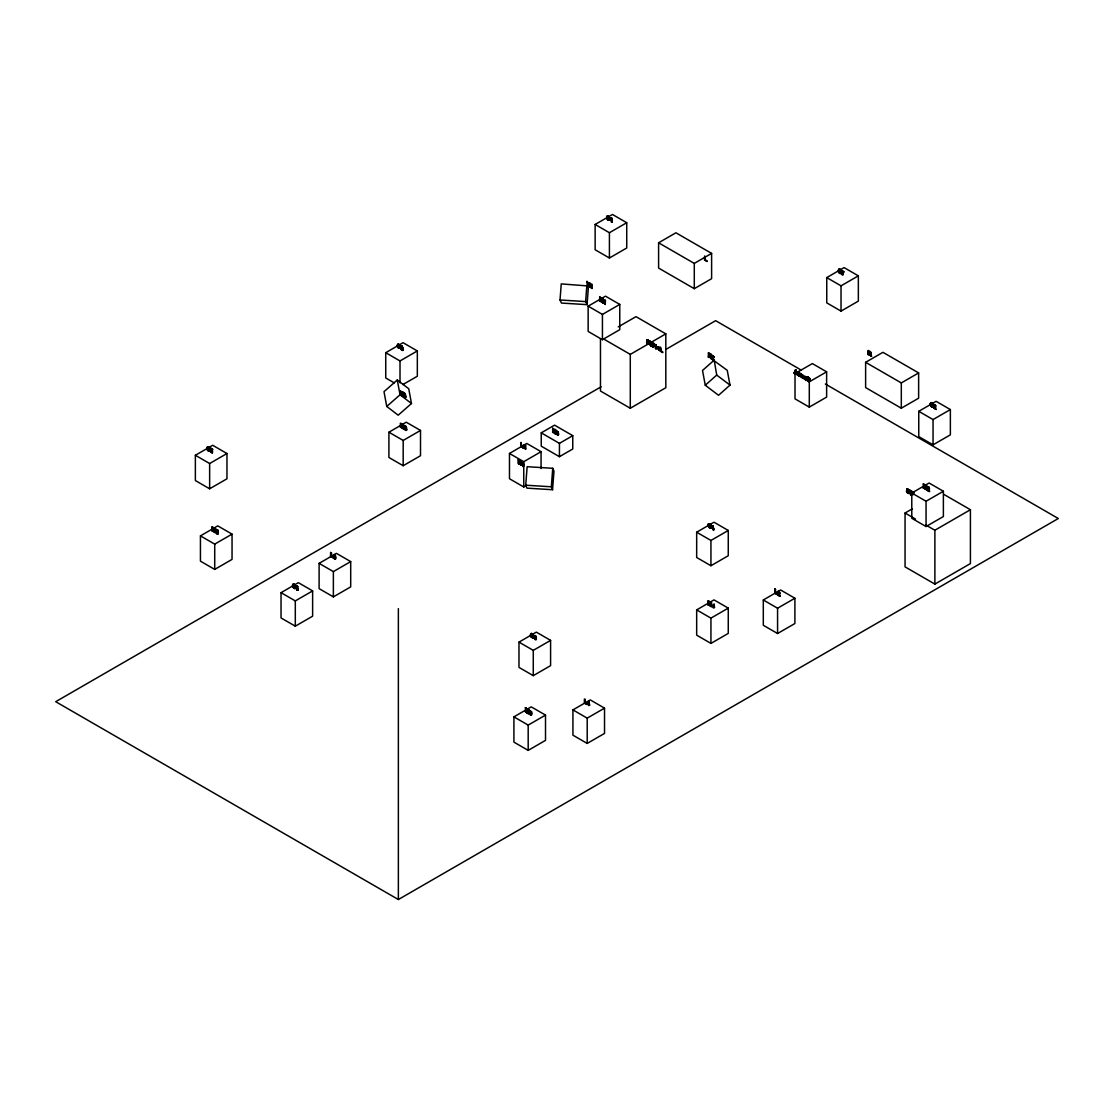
<?xml version="1.0" encoding="UTF-8"?>
<svg xmlns="http://www.w3.org/2000/svg" width="1114" height="1114" viewBox="0 0 1114 1114"><rect width="100%" height="100%" fill="white"/><g stroke="black" fill="none" stroke-linecap="round" stroke-linejoin="round"><path stroke-width="1.5" d="M800.423 374.764C799.1 378.523 801.885 373.218 800.409 374.499M529.47 711.595L529.972 714.171M534.121 636.386L535.054 639.464M207.552 448.441L208.053 447.382M293.358 585.421L293.233 586.187M531.183 635.272L531.434 634.423M607.464 217.23C606.615 220.196 609.971 218.734 609.442 220.238M807.775 378.412L807.998 379.971M838.953 271.12L839.58 269.685L838.953 270.423M930.942 404.466L931.318 403.491M931.095 404.076L931.012 405.162M206.828 448.079L207.928 446.575M292.481 585.463L292.871 584.265M292.648 584.92L292.606 586.382M397.35 344.964L397.433 346.343A2.186 1.267 60 0 0 398.004 347.568L400.288 348.195M530.445 634.91L530.682 634.005M530.598 634.381L530.556 635.843A2.186 1.267 60 0 0 531.141 637.069L533.536 637.626M807.065 377.911L806.926 378.913M839.594 273.069L838.898 272.54A2.186 1.267 60 0 1 838.313 271.315L838.355 269.853M930.218 404.117L930.455 403.198M843.131 273.863L843.006 274.434M536.294 639.269L536.266 638.057M298.287 589.877L297.842 588.206L298.148 588.93M587.064 304.651L585.63 301.574L586.855 285.504L588.289 288.582L587.064 304.651L561.456 303.064L560.022 299.986L561.247 283.903L587.579 285.922L587.008 281.382L587.579 283.457C590.03 286.326 588.15 281.466 589.807 283.012L589.682 287.134L589.097 284.878L587.579 284.154L587.579 285.922M525.711 485.203L527.145 466.696L552.753 468.298L553.978 471.222L552.544 489.728L526.936 488.141L525.711 485.203L551.319 486.79L552.544 489.728M551.319 486.79L552.753 468.298M714.018 356.8L713.169 358.457M779.828 593.428L779.201 591.743M535.778 638.545L535.026 638.935M530.974 714.13L530.724 712.946M842.978 274.991L842.198 274.685L842.95 272.443M211.98 452.047L211.841 450.766L210.435 450.265L210.908 448.274L212.69 449.304L211.409 450.028A1.476 0.849 60 0 1 212.189 450.39L212.37 450.613M296.018 588.61L296.644 585.797M534.72 638.016L535.347 639.018M531.587 713.614L530.013 712.264L530.905 711.874M805.311 377.005L805.074 378.607M334.98 557.571L334.228 556.819L334.952 556.151M402.293 348.919L401.987 347.624M404.271 395.386L404.883 395.581M405.928 429.168L405.148 428.138L405.872 427.47M297.772 589.125C295.656 588.317 298.817 589.445 296.7 588.93M909.135 493.363L907.59 490.327M909.386 493.042L908.133 490.633M335.606 555.914L335.787 557.836M406.582 427.623L406.707 429.168A1.518 0.877 60 0 1 406.666 429.976L406.429 430.199M646.761 340.062L648.599 343.251M335.133 557.78L334.144 557.292L334.465 558.03M405.176 396.347L404.187 395.846L404.507 396.584M218.149 533.606L217.69 531.462A1.476 0.849 60 0 0 217.049 531.03L218.191 530.375L216.283 529.415L215.935 531.322L217.522 532.784M558.406 434.738L558.518 433.638M558.601 434.223L558.225 435.045M296.658 588.624L297.466 588.373M297.438 586.744L297.146 587.663L297.452 586.994M871.078 353.695L871.218 352.873M779.146 593.052L777.572 591.924L778.435 591.144M211.187 450L211.284 449.374M557.167 431.494L558.448 432.232L557.292 432.148A1.476 0.849 60 0 1 557.947 432.594L558.448 434M534.177 635.983L534.163 638.364L535.542 639.756A1.476 0.849 60 0 0 536.126 639.728L536.419 639.199M711.679 356.104L712.473 356.508L711.86 355.77M935.008 405.301L933.908 404.911M927.349 487.083L928.018 487.556M712.347 356.577L713.252 356.772M778.24 592.383L779.034 592.105M398.102 345.187L398.158 347.095L399.397 347.777M531.197 634.952L532.186 634.339M215.935 531.322L216.283 529.415M556.192 432.455C555.747 428.444 559.131 436.312 556.234 433.778A1.462 0.836 60 0 0 556.958 434.627L557.682 435.101M653.598 343.251C653.166 349.183 652.177 342.36 654.308 343.669L653.333 347.303L654.308 343.669M712.89 358.597L714.088 360.226L702.516 370.461L705.273 385.249L718.558 395.275L730.004 385.11L727.247 370.321L711.595 358.931L712.25 357.956M778.783 594.416L779.981 595.322C780.649 597.271 776.402 594.904 777.851 594.041M933.643 408.086L936.136 409.381L933.852 407.654M927.099 490.257C932.947 492.388 925.818 491.371 927.739 489.269M606.615 216.812L606.977 216.074M708.156 524.555L708.504 523.817M708.365 524.109L708.239 525.933A2.186 1.267 60 0 0 708.81 527.159L710.37 528.133M806.926 377.994L808.012 376.95M930.246 403.644L931.318 402.614L932.822 403.574M646.733 340.592C650.534 344.95 646.245 341.998 647.248 342.736M908.411 491.956L908.411 492.694M334.214 555.371L333.42 555.162L334.353 554.535M401.054 345.967L401.764 346.579M405.134 426.69L405.788 427.358M214.626 529.275L213.93 532.06L212.551 528.078L213.247 531.67M403.101 425.59L402.405 428.389L401.026 424.392L401.708 427.985M601.783 302.284L600.265 298.371L601.644 302.354L602.479 299.485L603.008 303.133L603.134 299.012L601.936 298.468L603.134 299.012M528.106 710.259C526.003 720.257 529.178 703.129 528.106 713.447L528.885 713.754L528.885 709.702L527.827 709.089L528.885 709.702M710.857 603.273L710.161 606.072L708.783 602.075L709.479 605.668M923.896 485.217L925.274 489.199L926.096 486.331L926.625 489.979L926.751 485.857L925.567 485.314L926.751 485.857M213.721 530.501L214.348 528.106L215.42 528.718L215.42 532.771L214.626 532.464L214.765 529.192M402.057 426.899L402.822 424.42L402.057 426.899L401.555 423.696L402.182 426.829M601.435 300.794L602.061 298.399M527.061 711.554L527.702 709.158L527.061 711.554L526.56 708.351L525.376 707.808L526.56 708.351M709.827 604.582L710.579 602.103L709.827 604.582L709.312 601.379L709.952 604.512M924.94 487.709L924.3 484.576L923.241 483.963L924.425 484.506L924.94 487.709L925.692 485.244M651.885 343.432C649.949 352.665 652.512 336.442 652.581 346.872L653.458 347.234M910.806 493.586L911.447 491.177L912.909 494.853L912.422 491.58L911.586 491.093L910.806 493.586L909.553 490.076L911.168 495.062L911.99 492.36M650.966 344.518L651.606 342.095L653.055 345.772M404.493 393.799L403.672 393.381M404.34 426.495L405.552 425.98M842.63 273.069L842.198 274.685M929.563 488.851C926.834 489.993 930.998 491.747 928.254 490.049M209.794 450.85L207.914 449.889M210.003 450.516L208.945 451.281M295.461 588.234L294.737 587.649M400.163 348.264L399.564 347.359L400.372 347.944M533.411 637.695L531.322 635.565M711.094 527.785L710.495 526.88L711.303 527.451M839.803 273.376L841.042 273.431L840.457 272.582M809.154 380.64L810.087 380.891L809.237 381.684M932.474 406.304L933.072 407.083M710.621 526.811L709.715 527.284M529.401 711.261L530.208 710.565M529.651 710.899L529.401 713.155M933.769 404.995L935.676 405.218M927.224 487.152L928.937 487.18M795.869 370.962L795.396 372.187L796.357 372.744L795.995 370.892L796.482 372.675L795.521 372.118L795.995 370.892M794.881 373.51L795.299 372.675L797.791 375.028L795.633 369.737L794.129 373.065L809.293 381.824L826.63 371.825L826.63 397.099L809.293 407.111L795.02 398.868L795.02 373.58L812.343 363.582L826.63 371.825M398.185 345.006L397.977 346.551M807.692 378.217L808.639 377.869M931.012 403.881L931.764 403.449M794.129 373.065L795.633 369.737M397.573 344.31L397.308 346.412M870.507 353.027L869.491 352.943M649.406 344.045L647.331 343.822M927.182 489.895L928.213 489.004M402.962 347.888L402.976 349.267M406.332 428.11L406.053 426.62M531.1 714.06L530.222 713.893L530.487 712.654M779.897 593.567L778.658 594.486M713.378 357.162L712.584 357.761M779.271 592.982L778.477 593.567M212.106 451.978L210.476 451.588A1.462 0.836 60 0 0 211.075 452.507L211.409 452.618M217.62 533.035L216.854 533.146M295.586 588.164L294.597 588.665M609.692 219.973L608.188 220.252M841.307 273.097L840.318 273.598M403.533 393.451L404.396 393.103M212.468 452.855L212.05 450.474A1.476 0.849 60 0 0 211.409 450.028L211.312 449.931M298.357 590.002L296.547 589.696M805.882 378.621L804.935 378.69M611.126 218.149L611.962 218.135L611.962 222.215L611.168 221.895L611.294 218.901L611.962 222.215M591.994 288.47L592.119 284.321L591.283 284.335A2.743 1.587 60 0 1 590.448 284.53L591.45 285.073L591.325 288.08L592.119 288.387L591.325 288.08M605.278 304.456L604.61 301.142L605.278 304.456L605.417 300.307L604.568 300.32A2.743 1.587 60 0 1 603.746 300.515L604.331 301.17M604.86 299.986L604.707 300.251A2.743 1.587 60 0 1 603.872 300.446L603.746 301.226M525.613 449.179L524.805 445.934L525.474 449.248L525.613 445.113L524.764 445.113A2.743 1.587 60 0 1 523.942 445.322L524.527 445.976M655.408 344.783L656.243 344.769L656.118 348.919L655.7 344.449M402.934 350.075L402.822 350.242A1.601 0.919 60 0 1 402.21 350.283L401.054 349.462A1.476 0.849 60 0 1 400.72 348.696L402.154 349.587M405.552 397.447L405.788 397.225A1.518 0.877 60 0 0 405.691 396.487L405.566 396.111M406.025 429.35L405.259 429.419M712.403 356.313L713.28 357.023M934.451 405.454L935.426 405.844L934.632 406.902M933.852 404.786L934.59 404.479M927.308 486.943L928.714 486.985M297.452 587.705L297.146 586.688M709.674 524.346L709.493 526.936M334.089 555.44L334.868 556.039M842.825 272.512L843.382 271.941L841.724 271.134L843.382 271.941M522.188 464.468C523.608 461.488 523.079 467.058 522.995 463.549L522.188 464.468L522.995 464.942L522.327 464.399M712.152 527.827L713.085 526.838L712.96 528.301L712.152 527.827L712.96 528.301M587.719 703.505L588.665 702.516L588.526 703.978L587.719 703.505L588.526 703.978M712.584 605.96L713.517 604.972L713.392 606.434L712.584 605.96L713.392 606.434M523.12 465.555L522.995 466.446L521.561 464.106L523.218 462.338L524.081 465.568M711.651 527.395L713.169 525.697L711.526 528.147L713.085 528.899L711.651 528.078M588.749 701.374L587.092 703.143L588.749 701.374L589.626 704.605M935.941 407.097L935.217 407.599M779.494 594.013L779.814 592.37M402.043 347.693L401.792 346.719M936.011 409.451L934.674 407.961L935.342 407.529M400.163 348.404L397.879 347.638M530.696 633.796L531.545 633.42M533.425 637.821L532.562 638.113M708.379 523.886L710.481 524.193M608.676 219.625L609.776 219.709M294.862 587.579L293.901 587.607M840.583 272.512L839.455 272.387M705.273 385.249L716.72 375.084L714.088 359.502M397.28 379.985L383.996 391.668L386.753 406.443L398.199 415.188L411.484 403.519L408.727 388.73L397.28 379.985L400.037 394.774L411.484 403.519M386.753 406.443L400.037 394.774L400.873 395.108L400.037 394.774L400.163 390.638L400.748 392.727L402.265 393.451L400.748 392.727M648.696 343.516L647.638 343.349M298.26 590.169L297.173 590.225M843.744 272.54L844.161 271.677L841.85 270.34L841.724 271.134M405.677 397.378L405.399 397.559A1.601 0.919 60 0 1 404.8 397.573L403.769 396.681A1.476 0.849 60 0 1 403.449 395.916L404.187 395.846M406.554 430.129L406.276 430.324A1.601 0.919 60 0 1 405.677 430.324L405.44 430.213M334.757 559.005A1.601 0.919 60 0 0 335.356 558.991L335.634 558.81A1.518 0.877 60 0 0 335.648 557.919L335.523 557.543M648.919 342.374L647.513 340.494M907.492 489.492L907.715 490.257M646.747 339.923L648 339.951M405.816 396.403L405.58 395.275M400.929 346.05L401.945 346.008M212.05 453.022L212.663 451.156M218.093 533.843L216.784 533.759M928.087 489.074C930.246 488.531 927.057 486.317 928.756 488.085M801.258 374.207C804.252 374.694 804.781 381.406 802.526 374.903M800.409 376.546C798.515 375.334 799.504 372.299 801.147 373.97M195.368 455.278L212.69 445.28L226.964 453.523L226.964 478.797L209.641 488.795L195.368 480.552L195.368 455.278L209.641 463.521L226.964 453.523M595.141 224.471L612.463 214.473L626.736 222.716L626.736 247.99L609.414 258.002L595.141 249.759L595.141 224.471L609.414 232.715L626.736 222.716M208.429 447.563C212.022 451.017 206.981 443.525 206.856 448.538M608.202 216.77L609.066 217.801L608.021 216.673M209.167 448.677L210.003 448.817M210.908 448.274L212.69 449.304M609.623 217.495L608.23 216.088M611.252 218.079A2.743 1.587 60 0 1 610.416 218.274L610.89 219.012M610.291 219.054L610.416 218.274M210.435 450.265L212.022 451.727M210.351 451.059L211.145 451.295M394.3 382.924L385.736 377.98L385.736 352.692L403.059 342.694L417.332 350.938L417.332 376.226L402.892 384.553M399.536 346.092C401.792 346.941 396.918 344.212 398.742 344.825M400.734 346.524L401.36 346.997M402.349 348.292L403.101 349.197A1.518 0.877 60 0 1 403.059 350.005L402.683 350.353A1.601 0.919 60 0 1 402.084 350.353M385.736 352.692L400.01 360.936L417.332 350.938M587.579 281.87L586.883 281.452M400.163 390.638L400.873 391.056M587.579 283.457L589.097 284.195M658.597 242.796L675.919 232.784L711.609 253.393L711.609 278.681L694.287 288.679L658.597 268.07L658.597 242.796L694.287 263.405L711.609 253.393M589.807 283.012L588.972 282.664M402.265 391.849L402.976 392.267L402.265 391.849L402.14 393.521M590.448 284.53L590.573 284.46A2.743 1.587 60 0 0 591.409 284.265M402.14 394.217L402.976 396.319L402.14 395.985M588.972 286.73L589.682 287.134M404.201 394.147L404.591 394.913M599.611 301.184L600.404 301.49L600.265 298.371L600.404 301.49L599.611 301.184L599.736 297.048L600.794 297.661L601.309 300.877M600.794 297.661L599.611 297.118M588.15 306.169L605.487 296.171L619.76 304.414L619.76 329.688L602.437 339.7L588.15 331.457L588.15 306.169L602.437 314.413L619.76 304.414M213.08 527.368C210.295 525.571 215.364 528.885 213.596 530.584M200.436 535.876L217.759 525.878L232.046 534.121L232.046 559.395L214.724 569.407L200.436 561.164L200.436 535.876L214.724 544.119L232.046 534.121M212.022 526.755L212.022 530.807M215.42 528.718L214.222 528.175M216.924 530.361L218.191 531.1M218.191 530.375L218.066 531.169M388.911 432.204L406.234 422.192L420.507 430.436L420.507 455.723L403.184 465.722L388.911 457.478L388.911 432.204L403.184 440.448L420.507 430.436M216.534 532.436L216.979 533.077M401.555 423.696L400.358 423.153L400.483 427.135M403.226 425.52L403.226 428.709M405.231 429.141L405.566 429.489M705.246 259.785L707.139 261.414L705.246 259.785L704.675 255.955L704.535 260.049L707.139 261.414M618.228 326.903L635.997 316.655L665.824 333.866L665.824 387.728L630.287 408.239L600.474 391.028L600.474 338.907M651.314 345.994L650.423 345.618L649.699 341.009L650.827 344.588M650.437 341.427L649.573 341.079M603.454 338.893L630.287 354.391L665.824 333.866M651.481 342.179L652.442 342.583M650.423 345.618L649.699 341.009M655.547 344.713A2.743 1.587 60 0 1 654.712 344.908C654.767 345.967 656.745 345.66 655.575 348.445L656.243 348.835M652.581 346.872L652.01 343.363M657.121 347.122L658.653 349.796L657.121 347.122L658.792 346.886L659.585 349.267L658.653 348.738L659.585 349.267M655.45 348.529L655.45 345.591M660.156 347.22L660.296 351.175L662.76 352.595L660.992 350.896L660.156 347.22L660.296 351.175M660.867 347.638L660.992 350.896L662.76 351.913M601.128 386.795L55.7 701.695L398.366 899.527L1058.3 518.511L825.349 384.024M665.921 349.392L715.634 320.679L801.3 370.14M330.566 552.516L331.401 552.85L331.401 556.178L333.156 557.891L330.566 556.527L330.691 552.433L330.691 556.457M520.934 442.606L521.631 446.352L523.524 447.981L520.934 446.63L521.06 442.523L521.77 446.282M331.401 552.85L331.276 556.262L333.156 557.209M541.237 432.845L554.563 425.144L572.763 435.658L572.763 448.998L559.437 456.684L541.237 446.171L541.237 432.845L559.437 443.358L572.763 435.658M319.105 563.364L336.428 553.352L350.701 561.595L350.701 586.883L333.378 596.881L319.105 588.638L319.105 563.364L333.378 571.593L350.701 561.595M526.63 485.3L523.747 486.971L509.474 478.728L509.474 453.454L526.797 443.442L541.07 451.685L541.07 468.548M552.711 428.277L552.711 432.329L552.711 428.277L554.925 431.007L554.925 429.419L554.925 431.007M523.942 445.322L523.942 446.018M553.547 428.612L553.421 430.283L554.8 431.09M523.524 447.299L523.399 448.051M334.228 556.819L335.105 557.501L334.52 558.239M553.421 430.965L554.925 431.703L554.8 433.541L554.8 431.772L553.421 430.965L553.421 432.747L553.547 430.895M555.635 429.823L555.51 433.959L555.635 429.823L554.8 429.489M556.109 433.249L557.404 434.349M281.034 592.662L298.357 582.664L312.63 590.907L312.63 616.181L295.307 626.179L281.034 617.95L281.034 592.662L295.307 600.906L312.63 590.907M826.755 277.595L844.078 267.597L858.351 275.84L858.351 301.114L841.028 311.112L826.755 302.869L826.755 277.595L841.028 285.838L858.351 275.84M293.748 584.836L294.862 585.658M839.455 269.769L841.237 270.618M840.555 270.994L841.376 271.134M518.414 463.647L518.414 459.595L518.414 463.647C520.154 465.262 518.01 460.152 520.517 463.09L521.227 465.262L521.227 461.21L520.391 460.876L520.391 462.477L520.391 460.876M518.288 459.664L520.517 462.394M518.999 461.669L518.999 460.068M708.42 352.901L709.131 353.305L708.42 352.901L708.295 357.023L709.131 357.357L708.295 357.023M521.101 461.28L521.101 465.346M518.999 464.134L518.999 462.352L520.517 463.09M509.474 453.454L523.747 461.697L541.07 451.685M709.005 354.976L710.523 355.7L709.005 354.976L709.131 353.305M710.523 354.113L711.233 354.517L710.523 354.113L710.398 355.784M521.561 464.106L521.561 464.789M520.391 464.928L520.391 463.159M710.398 356.466L711.233 358.569L710.398 358.235M522.995 466.446L523.775 465.931M711.595 358.931L714.088 360.226M796.245 370.238L795.507 369.806M797.749 372.215L798.084 374.861M799.323 372.981L798.863 371.672L799.198 373.051M798.933 375.084L798.863 373.329L799.003 375.919M800.367 373.58L799.615 373.301M799.253 375.975L798.181 374.22M801.746 374.931L801.022 374.039M803.486 378.314L802.665 375.961M808.987 378.412L809.251 379.052L808.778 378.147M809.377 377.994L809.948 379.261L809.6 378.314M868.252 350.52L868.252 354.572L868.252 350.52L870.688 351.885L871.134 353.319M869.616 352.873L868.962 351.62L870.159 352.177M868.962 352.651L869.087 351.537M869.087 353.222C868.46 356.828 869.519 350.437 870.563 355.909L871.538 356.327L870.577 354.461M870.563 355.909L870.187 354.656M865.62 362.315L882.942 352.316L918.632 372.925L918.632 398.199L901.31 408.197L865.62 387.588L865.62 362.315L901.31 382.924L918.632 372.925M696.668 532.214L713.99 522.215L728.264 530.459L728.264 555.733L710.941 565.731L696.668 557.487L696.668 532.214L710.941 540.457L728.264 530.459M710.203 524.959L711.303 525.752L709.771 523.831M710.467 525.613L711.303 525.752M714.171 528.858L713.614 530.167L713.085 528.899M712.96 529.791L713.614 530.167M518.985 642.124L536.307 632.125L550.595 640.369L550.595 665.643L533.272 675.641L518.985 667.397L518.985 642.124L533.272 650.367L550.595 640.369M918.758 411.317L936.08 401.319L950.367 409.562L950.367 434.836L933.045 444.834L918.758 436.591L918.758 411.317L933.045 419.56L950.367 409.562M532.311 634.604L532.924 635.453L531.42 634.367M531.74 633.56L533.62 635.662L532.673 634.186M932.585 405.983L931.207 405.385M533.634 637.361L532.812 636.79M534.664 637.055L535.416 636.999M535.597 636.902L536.377 637.124L535.012 636.164M708.128 600.836L708.128 604.888L708.128 600.836L709.312 601.379M696.668 609.887L713.99 599.889L728.264 608.119L728.264 633.406L710.941 643.405L696.668 635.161L696.668 609.887L710.941 618.131L728.264 608.119M526.031 709.061L526.727 712.654L526.156 708.977M513.916 716.859L531.239 706.861L545.512 715.104L545.512 740.378L528.189 750.376L513.916 742.133L513.916 716.859L528.189 725.103L545.512 715.104M906.49 491.371L906.587 491.692M908.021 492.485L907.13 491.344L908.328 492.611M525.502 707.738L525.502 711.79M908.495 490.661L909.33 490.954L908.551 490.271M910.277 490.494L909.553 490.076M714.046 604.234L714.478 607.06M710.983 603.203L710.983 606.392M714.603 607.673L713.392 607.938L712.083 606.211M528.106 713.447L528.231 710.175M530.946 712.111L531.726 712.333L531.03 711.804M911.781 493.015L929.104 483.016L943.377 491.26L943.377 516.534L926.054 526.532L911.781 518.288L911.781 493.015L926.054 501.258L943.377 491.26M910.389 494.616L911.294 494.992M923.241 488.016L924.021 488.336L923.241 488.016L923.367 483.894M924.592 488.809L925.4 489.13M925.971 489.603L926.751 489.909M943.572 494.226L970.419 509.725L970.419 563.573L934.883 584.098L905.055 566.873L905.055 513.025L912.463 508.75M774.745 593.163L777.349 594.528L774.745 593.163L774.871 589.069L775.581 592.815M585.087 699.467L585.087 702.795L586.855 704.508L584.377 703.073L584.377 699.049L585.226 699.383M774.745 589.139L775.581 589.487M572.93 709.897L590.253 699.898L604.526 708.142L604.526 733.416L587.203 743.428L572.93 735.184L572.93 709.897L587.203 718.14L604.526 708.142M763.299 599.986L780.622 589.988L794.895 598.232L794.895 623.52L777.572 633.518L763.299 625.274L763.299 599.986L777.572 608.23L794.895 598.232M777.224 593.915L775.455 592.899L775.455 589.557M587.217 703.756L587.217 703.073M588.526 704.661L585.226 702.725M588.665 704.577L588.665 705.399M779.981 595.322L779.856 596.115M925.929 525.07L934.883 530.236L970.419 509.725M208.207 447.368L207.566 448.803M808.137 377.757L808.123 380.194M709.353 524.318L709.66 527.089M933.045 407.153L932.334 407.32M870.772 353.987L870.201 353.904M838.661 269.073L839.97 269.128M212.008 452.159L211.019 451.365M535.388 639.144L535.75 638.183M405.106 426.648L405.802 426.899M217.912 533.982L216.576 533.578M401.082 345.939L402.391 346.357M209.488 451.198L208.694 451.198M909.052 493.432L907.896 493.251M607.979 216.562L607.464 218.609M798.056 371.811L798.863 371.672M607.283 215.851L608.007 215.838M397.879 344.073L399.272 344.435M807.594 377.033L808.318 377.019M293.191 584.042L293.901 584.028M655.171 345.632L654.712 344.908M560.022 299.986L585.63 301.574M296.825 585.811L296.115 586.772M712.222 355.38L713.963 357.357M609.052 220.419L607.562 219.75M932.683 407.264L931.179 406.596M710.593 528.161L709.381 527.771M804.503 376.24L806.063 377.047M216.687 531.072L216.91 531.1A1.476 0.849 60 0 1 217.564 531.531L218.135 532.589M404.897 425.882L405.788 426.147M333.977 554.563L335.481 555.983M534.734 635.44L536.252 637.194M808.151 377.827L808.903 378.064M709.381 524.388L710.119 524.624M647.178 339.77L648.306 340.16M909.33 490.954L909.303 490.675A1.393 0.808 60 0 0 908.787 489.603L906.907 488.795L906.754 490.16M839.176 268.961L840.29 269.337M531.42 633.49L532.52 633.866M293.469 584.028L294.263 584.196M908.787 493.46L907.576 493.042M608.94 217.871L609.776 218.01M809.251 379.052L810.087 379.192M532.798 635.523L533.62 635.662M294.834 586.061L295.516 585.686M556.986 432.775L557.78 433.917M216.729 531.657L217.495 532.436M296.686 585.88L297.717 586.326M805.185 378.885L805.882 377.855M608.578 219.583L607.687 218.79M399.174 347.805L398.185 346.76M802.456 375.321L802.623 375.46M712.417 355.408L713.796 356.619M778.31 591.214L779.118 591.492M400.678 348.431L402.029 349.657L402.419 348.849M405.064 428.612L404.326 428.667A1.476 0.849 60 0 0 404.647 429.433L405.134 429.809M334.144 557.292L333.406 557.348M804.823 376.281L806.258 377.354M648 340.633L647.304 340.898M907.576 489.575L908.411 490.341M404.34 394.802L404.521 393.924M535.11 636.985L536.307 638.99M216.659 532.367L215.907 532.395M530.459 712.194L531.364 713.057M404.271 393.172L405.12 393.576M906.448 491.023L907.256 491.26M534.985 635.481L535.918 636.247M530.334 710.69L531.475 711.902M839.761 269.727L840.68 270.925M607.882 215.921L608.676 216.213M931.513 402.753L933.393 404.855L932.905 403.978M805.185 379.512L805.45 379.651A1.741 1.003 60 0 0 806.452 379.066L806.62 378.663A1.741 1.003 60 0 0 806.244 377.562M398.478 344.142L400.232 346.315M334.52 558.894L334.882 558.936A1.601 0.919 60 0 0 335.495 558.922M907.478 488.837L908.662 489.673A1.393 0.808 60 0 1 909.177 490.745L909.205 491.023M648.459 344.379L647.095 343.572M296.895 585.95L298.037 587.036M840.207 273.445L839.162 272.874M932.209 407.153L930.914 406.262A2.186 1.267 60 0 1 930.329 405.036L930.343 404.034M808.903 381.503L808.165 381.211M208.819 451.128L208.081 450.836M532.45 637.96L531.267 636.999A2.186 1.267 60 0 1 530.682 635.76L530.598 635.314M294.486 588.512L293.177 587.607M648.515 341.664L649.323 341.678A1.393 0.808 60 0 0 648.808 340.606L648.459 340.438M868.962 351.62L870.312 352.316M868.962 353.291L869.686 353.918M868.252 354.572L869.087 354.906M794.254 372.995L795.02 373.427M710.523 356.396L709.005 355.658L709.005 357.441M603.134 303.064L602.34 299.569M914.288 492.667L913.452 492.332L914.162 492.736M653.472 343.335L654.183 343.739M905.055 513.025L915.499 519.04M556.54 430.547L558.309 432.302M552.711 432.329L553.547 432.664M554.8 433.541L555.635 433.875M713.044 525.766L713.614 528.677M523.524 447.981L521.06 446.547L521.06 442.523M777.614 594.681L779.981 596.046M402.265 394.133L400.748 393.409L400.748 395.178M402.697 424.49L403.881 425.033L403.881 429.099L403.101 428.779M710.454 602.173L711.637 602.716L711.512 606.852L710.857 606.476M714.171 604.164L711.957 606.281M400.358 427.205L401.151 427.511L401.151 424.323M708.128 604.888L708.908 605.194L708.908 602.006M589.752 705.204L588.526 705.468M211.897 530.891L212.69 531.197L212.69 527.994M525.376 711.874L526.156 712.18M526.727 712.654L527.535 712.974M934.897 404.73L935.941 406.025M401.973 350.172L401.179 349.392A1.476 0.849 60 0 1 400.859 348.626L400.817 348.348M333.727 558.114L334.646 558.81M208.471 446.895L209.878 448.886M404.535 393.298L405.58 394.941M334.492 554.73L335.3 555.552M808.625 381.364L807.594 380.598M208.555 450.989L207.51 450.223A2.186 1.267 60 0 1 206.939 448.998L206.981 448.469M294.207 588.373L293.302 587.538A2.186 1.267 60 0 1 292.731 586.312M839.928 272.596L839.121 271.37M532.172 637.124L531.364 635.899M208.541 450.279L207.691 448.733M294.207 587.663L293.344 585.741M530.668 714.84L529.846 714.255M709.729 524.499L710.593 525.543M398.798 344.992L399.661 346.022M716.72 375.084L730.004 385.11M404.577 395.512L405.05 396.417M906.712 491.622L907.701 492.973M297.062 590.002L296.129 588.248M530.696 714.213L530.236 713.503M404.257 397.044L404.925 397.489A1.601 0.919 60 0 0 405.524 397.489M334.423 558.657L333.852 558.044A1.476 0.849 60 0 1 333.532 557.265M294.444 584.474L295.391 585.755M907.214 490.814L908.383 491.72M648.028 341.706L649.281 343.432M402.057 346.245L402.864 347.721M607.979 219.959L607.283 219.416M907.826 491.204L906.699 489.338M530.055 714.52L530.905 714.951A1.476 0.849 60 0 0 531.475 714.937L531.615 713.266M804.976 379.206L804.002 377.103M804.517 378.955L805.589 379.568A1.741 1.003 60 0 0 806.578 378.983M907.437 492.736L906.838 491.928M928.811 487.25L929.452 488.67M399.411 344.755L400.093 345.786M932.084 403.797L933.267 404.925L932.599 404.298M807.998 380.863L807.72 380.528A2.186 1.267 60 0 1 807.149 379.303M709.214 527.409L708.936 527.089A2.186 1.267 60 0 1 708.365 525.864L708.253 524.931M207.914 450.474L207.636 450.153A2.186 1.267 60 0 1 207.065 448.928M647.22 343.502L646.593 341.942M404.062 396.849L403.895 396.612A1.476 0.849 60 0 1 403.574 395.832M404.939 429.6L404.772 429.363A1.476 0.849 60 0 1 404.452 428.598M805.422 377.27L805.798 378.328M840.68 269.936L841.251 271.203M710.593 524.555L711.178 525.822M293.706 587.203L293.4 586.437M647.025 343.223L646.649 342.29M804.364 378.495L804.043 377.604M536.154 636.386L536.377 637.124M531.517 711.595L531.601 712.403M871.106 355.282L871.538 356.327M804.865 378.314L804.684 377.549M839.065 271.732L839.065 270.674M652.317 342.666L652.929 345.855M909.678 490.007L910.528 494.546M531.768 713.837L531.35 715.007A1.476 0.849 60 0 1 530.765 715.035M801.245 374.861L801.829 377.507L801.955 376.031M934.883 530.236L934.883 584.098M933.045 419.56L933.045 444.834M929.591 490.814L929.452 491.608M926.054 501.258L926.054 526.532M924.021 485.133L923.896 488.405M901.31 382.924L901.31 408.197M841.028 285.838L841.028 311.112M809.293 381.824L809.293 407.111M802.804 376.254L802.804 377.938M799.741 373.218L799.741 376.156M777.572 608.23L777.572 633.518M777.349 593.846L777.224 594.598M774.871 589.069L774.871 593.094M711.233 354.517L711.108 358.652M710.941 540.457L710.941 565.731M710.941 618.131L710.941 643.405M694.287 263.405L694.287 288.679M658.792 348.668L658.653 349.796M658.04 346.607L658.04 347.652M630.287 354.391L630.287 408.239M611.837 218.219L611.837 222.285M609.414 232.715L609.414 258.002M603.008 299.081L603.008 303.133M602.437 314.413L602.437 339.7M599.736 297.048L599.736 301.1M590.573 284.46L590.573 285.156M587.203 718.14L587.203 743.428M559.437 443.358L559.437 456.684M533.272 650.367L533.272 675.641M528.76 709.771L528.76 713.823M528.189 725.103L528.189 750.376M525.474 445.182L525.474 449.248M523.747 461.697L523.747 486.971M403.184 440.448L403.184 465.722M402.976 392.267L402.85 396.389M400.01 360.936L400.01 382.854M398.366 608.634L398.366 899.527M333.378 571.593L333.378 596.881M295.307 600.906L295.307 626.179M214.724 544.119L214.724 569.407M209.641 463.521L209.641 488.795M557.028 432.385A1.462 0.836 60 0 1 557.668 432.817M806.132 377.423A1.768 1.017 60 0 1 806.466 378.398M216.701 533.509A1.462 0.836 60 0 1 216.102 532.576M406.471 429.071A1.476 0.849 60 0 1 406.429 429.879M839.023 272.47A2.186 1.267 60 0 1 838.452 271.245M402.864 349.114A1.476 0.849 60 0 1 402.822 349.907M607.409 219.347A2.186 1.267 60 0 1 606.838 218.121"/></g></svg>
